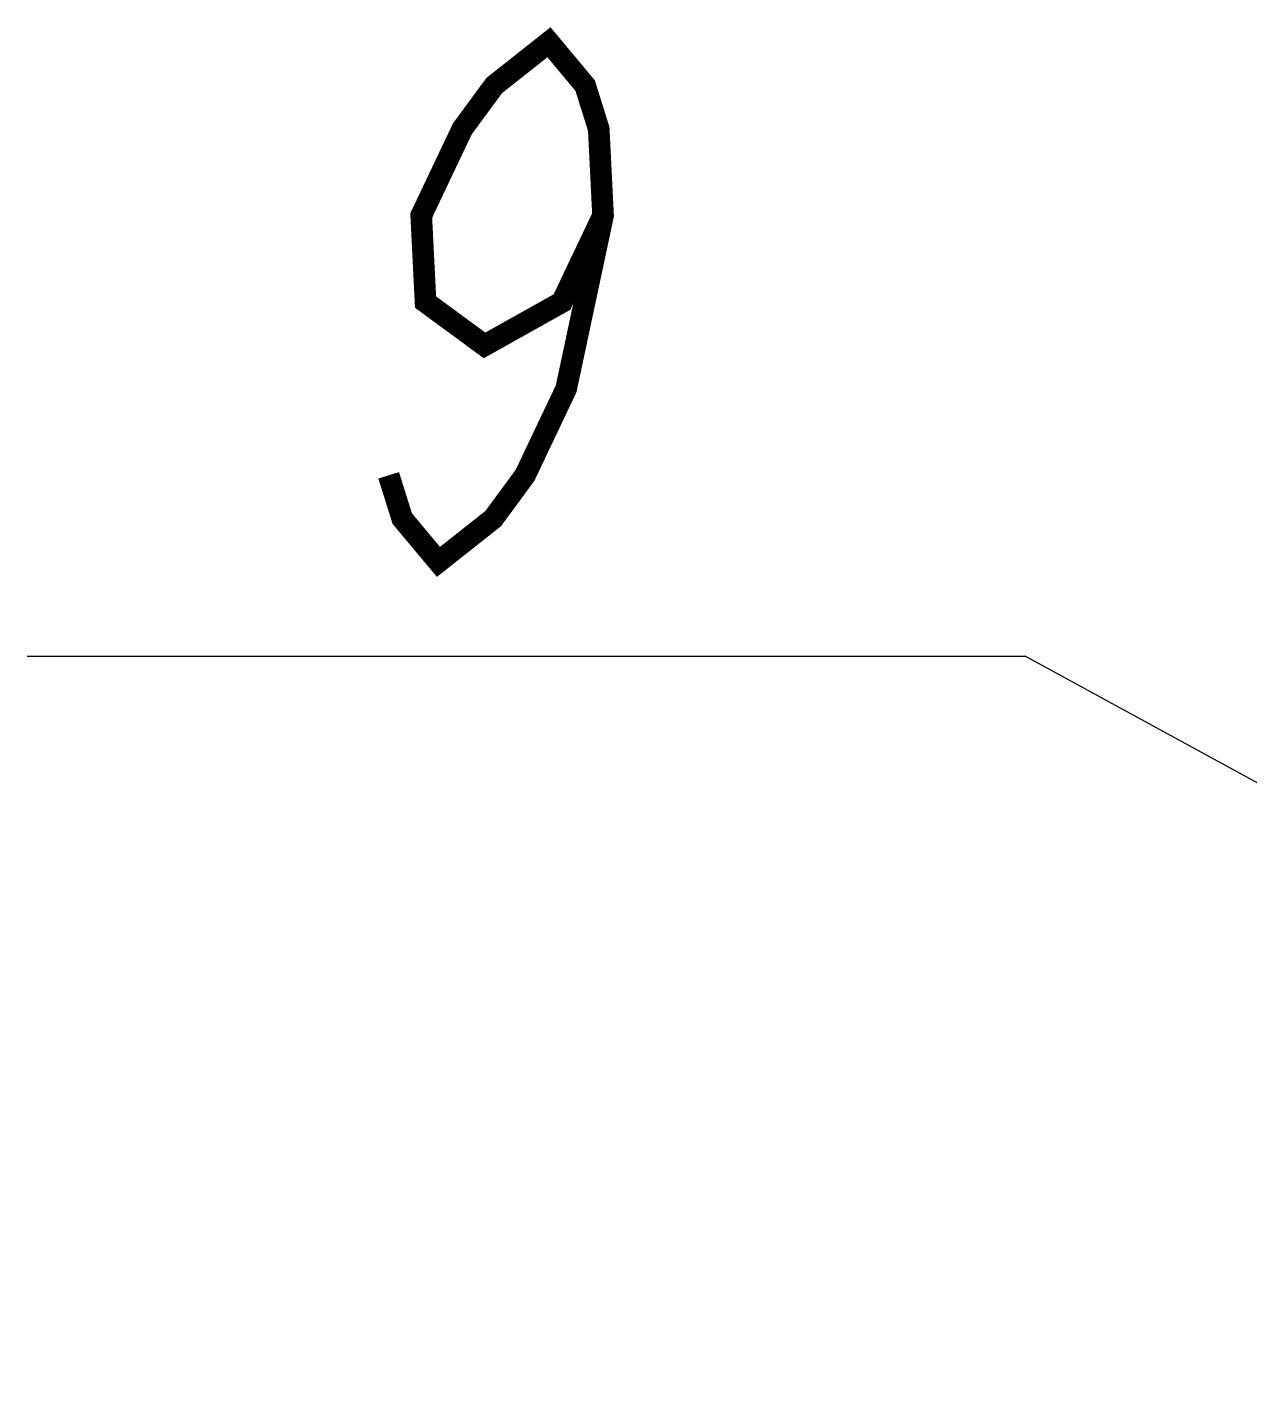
# Model space of a CAD drawing. Header units: millimetres. Extents: x 0 to 594, y 0 to 420.
# Drawn here: x 454.78 to 468.9, y 253.27 to 269 of the extents above; entities that cross this region are included whole.
import ezdxf

# ---------------------------------------------------------------- set-up
doc = ezdxf.new("R2010")
doc.units = ezdxf.units.MM
doc.header["$LTSCALE"] = 32.67
doc.layers.get('0').update_dxf_attribs({"linetype": 'CONTINUOUS'})
doc.styles.get("Standard").update_dxf_attribs({"font": 'txt', "width": 0.7})
doc.dimstyles.get("Standard").update_dxf_attribs({"dimtxt": 3.5, "dimasz": 3, "dimexe": 0.18, "dimexo": 0.0625, "dimgap": 0.09, "dimtad": 1, "dimdec": 5, "dimdsep": 46, "dimtxsty": 'STANDARD', "dimblk": '_FILLED', "dimblk1": '_FILLED', "dimblk2": '_FILLED', "dimcen": 0.09, "dimadec": 0, "dimazin": 0, "dimtol": 1, "dimtp": 1e-05, "dimtm": 1e-05, "dimtfac": 1, "dimtdec": 5, "dimtofl": 0, "dimtmove": 0, "dimatfit": 3, "dimldrblk": '_FILLED', "dimfxl": 1, "dimtolj": 1, "dimarcsym": 0})

# ---------------------------------------------------------------- blocks, each defined once
blk = doc.blocks.new('_FILLED')
at = {"color": 0, "linetype": 'ByBlock'}
blk.add_solid([(0, 0), (-1, 0.1667), (-1, -0.1667)], dxfattribs=at)
blk = doc.blocks.new('BOM BALLOON 37_BL8', base_point=(460.541, 265.286))
at = {"color": 2, "linetype": 'Continuous'}
blk.add_line((454.779, 261.741), (466.303, 261.741), dxfattribs=at)
at = {"color": 2, "linetype": 'Continuous', "const_width": 0.25}
blk.add_lwpolyline([(461.429, 266.831), (460.954, 265.831), (460.06, 265.331), (459.379, 265.831), (459.329, 266.831), (459.804, 267.831), (460.172, 268.331), (460.804, 268.831), (461.222, 268.331), (461.379, 267.831), (461.429, 266.831), (461.003, 264.831), (460.528, 263.831), (460.16, 263.331), (459.528, 262.831), (459.11, 263.331), (458.953, 263.831)], dxfattribs=at)

msp = doc.modelspace()

# ---------------------------------------------------------------- block references
at = {"color": 2, "linetype": 'Continuous'}
msp.add_blockref('BOM BALLOON 37_BL8', (460.5414338, 265.2857165), dxfattribs=at)

# ---------------------------------------------------------------- leaders
msp.add_leader([(479.0924848, 254.7721777), (466.3034536, 261.7408885)], dimstyle='STANDARD', override={"dimtad": 0, "dimldrblk": 'DOT'}, dxfattribs=at)

doc.saveas('drawing.dxf')
